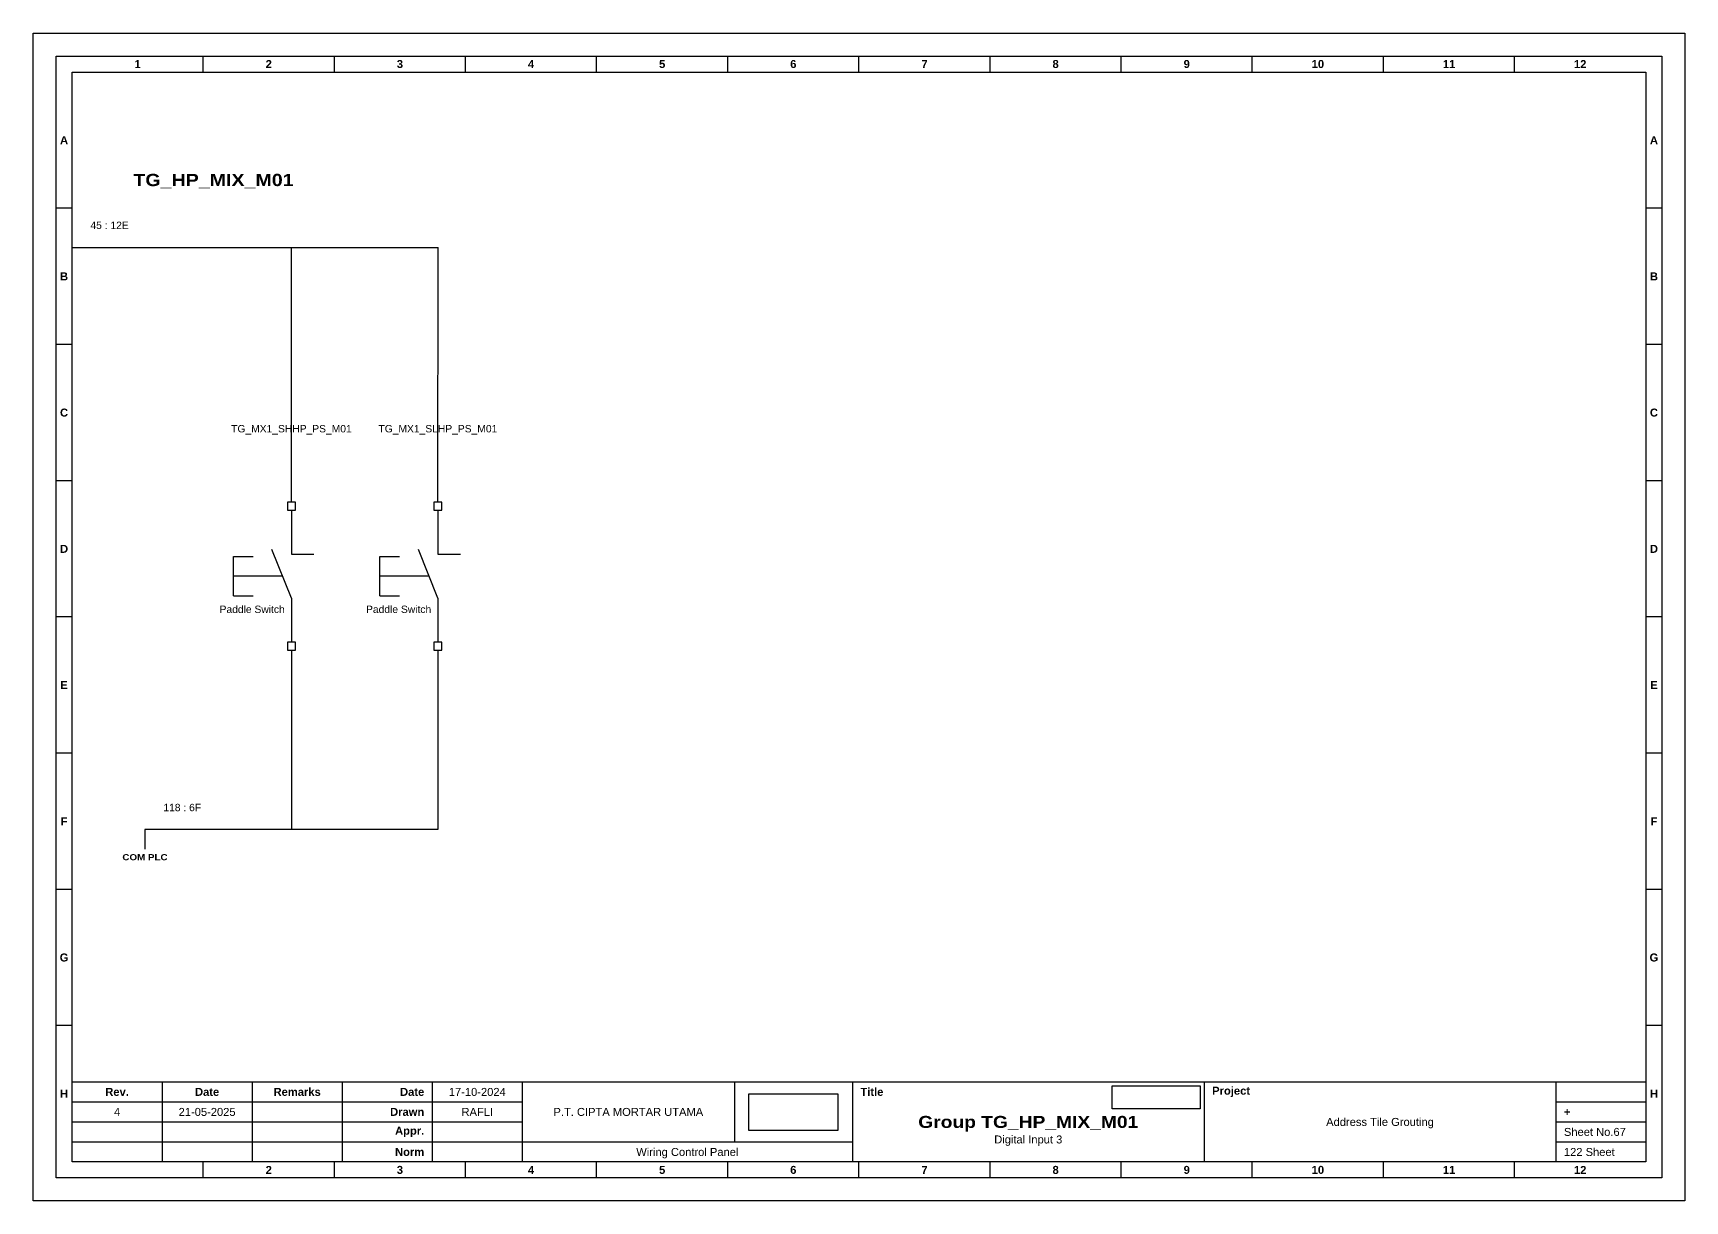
# Model space of a CAD drawing. Header units: centimetres. Extents: x 2030 to 3543, y 1923 to 3402.
# Drawn here: x 2962.2 to 3231.5, y 2639.6 to 2830.1 of the extents above; entities that cross this region are included whole.
import ezdxf
from ezdxf.enums import TextEntityAlignment as Align

# ---------------------------------------------------------------- set-up
doc = ezdxf.new("R2010")
doc.units = ezdxf.units.CM
doc.header["$MEASUREMENT"] = 0
doc.styles.add('Bold', font='ariblk.ttf', dxfattribs={"height": 25.4})
doc.styles.get("Standard").update_dxf_attribs({"font": 'arial.ttf'})
picture_1 = doc.add_image_def('image1.png', size_in_pixel=(2048, 847))
picture_2 = doc.add_image_def('image2.png', size_in_pixel=(2092, 542))

# ---------------------------------------------------------------- blocks, each defined once
blk = doc.blocks.new('KOP MU PROJECT')
at = {"color": 6, "ltscale": 50}
for p, q in [((27.74, 184.05), (27.74, 186.66)), ((49.13, 184.05), (49.13, 186.66)), ((70.51, 184.05), (70.51, 186.66)), ((91.89, 184.05), (91.89, 186.66)), ((113.27, 184.05), (113.27, 186.66)), ((134.66, 184.05), (134.66, 186.66)), ((156.04, 184.05), (156.04, 186.66)), ((177.42, 184.05), (177.42, 186.66)), ((198.8, 184.05), (198.8, 186.66)), ((220.19, 184.05), (220.19, 186.66)), ((241.57, 184.05), (241.57, 186.66)), ((6.36, 161.84), (3.75, 161.84)), ((265.59, 161.84), (262.98, 161.84)), ((6.36, 139.63), (3.75, 139.63)), ((265.59, 139.63), (262.98, 139.63)), ((6.36, 117.42), (3.75, 117.42)), ((265.59, 117.42), (262.98, 117.42)), ((6.36, 95.22), (3.75, 95.22)), ((265.59, 95.22), (262.98, 95.22)), ((6.36, 73.01), (3.75, 73.01)), ((265.59, 73.01), (262.98, 73.01)), ((6.36, 50.8), (3.75, 50.8)), ((265.59, 50.8), (262.98, 50.8)), ((6.36, 28.59), (3.75, 28.59)), ((265.59, 28.59), (262.98, 28.59)), ((27.74, 3.75), (27.74, 6.36)), ((49.13, 3.75), (49.13, 6.36)), ((70.51, 3.75), (70.51, 6.36)), ((91.89, 3.75), (91.89, 6.36)), ((113.27, 3.75), (113.27, 6.36)), ((134.66, 3.75), (134.66, 6.36)), ((156.04, 3.75), (156.04, 6.36)), ((177.42, 3.75), (177.42, 6.36)), ((198.8, 3.75), (198.8, 6.36)), ((220.19, 3.75), (220.19, 6.36)), ((241.57, 3.75), (241.57, 6.36))]:
    blk.add_line(p, q, dxfattribs=at)
at = {"ltscale": 50}
for p, q in [((6.36, 19.41), (262.98, 19.41)), ((21.04, 19.41), (21.04, 6.36)), ((35.72, 19.41), (35.72, 6.36)), ((50.41, 19.41), (50.41, 6.36)), ((65.09, 19.41), (65.09, 6.36)), ((79.77, 19.41), (79.77, 6.36)), ((114.35, 19.41), (114.35, 9.62)), ((133.6, 19.41), (133.6, 6.36)), ((190.95, 19.41), (190.95, 6.36)), ((248.3, 19.41), (248.3, 6.36)), ((6.36, 16.15), (79.77, 16.15)), ((248.3, 16.15), (262.98, 16.15)), ((6.36, 12.89), (79.77, 12.89)), ((248.3, 12.89), (262.98, 12.89)), ((6.36, 9.62), (133.6, 9.62)), ((248.3, 9.62), (262.98, 9.62))]:
    blk.add_line(p, q, dxfattribs=at)
at = {"color": 1, "ltscale": 50}
blk.add_lwpolyline([(269.34, 0), (0, 0), (0, 190.41), (269.34, 190.41)], close=True, dxfattribs=at)
at = {"color": 6, "ltscale": 50}
for points in [[(265.59, 3.75), (3.75, 3.75), (3.75, 186.66), (265.59, 186.66)], [(262.98, 6.36), (6.36, 6.36), (6.36, 184.05), (262.98, 184.05)]]:
    blk.add_lwpolyline(points, close=True, dxfattribs=at)
at = {"ltscale": 50, "char_height": 1.305, "attachment_point": 4}
for s, width, heights, insert in [('\\pxqc;{\\fArial|b1|i0|c0|p34;1}', 21.3825, [2.51], (6.36, 185.36)), ('\\pxqc;{\\fArial|b1|i0|c0|p34;2}', 21.3825, [2.51], (27.74, 185.36)), ('\\pxqc;{\\fArial|b1|i0|c0|p34;3}', 21.3825, [2.51], (49.13, 185.36)), ('\\pxqc;{\\fArial|b1|i0|c0|p34;4}', 21.3825, [2.51], (70.51, 185.36)), ('\\pxqc;{\\fArial|b1|i0|c0|p34;5}', 21.3825, [2.51], (91.89, 185.36)), ('\\pxqc;{\\fArial|b1|i0|c0|p34;6}', 21.3825, [2.51], (113.27, 185.36)), ('\\pxqc;{\\fArial|b1|i0|c0|p34;7}', 21.3825, [2.51], (134.66, 185.36)), ('\\pxqc;{\\fArial|b1|i0|c0|p34;8}', 21.3825, [2.51], (156.04, 185.36)), ('\\pxqc;{\\fArial|b1|i0|c0|p34;9}', 21.3825, [2.51], (177.42, 185.36)), ('\\pxqc;{\\fArial|b1|i0|c0|p34;10}', 21.3825, [2.51], (198.8, 185.36)), ('\\pxqc;{\\fArial|b1|i0|c0|p34;11}', 21.3825, [2.51], (220.19, 185.36)), ('\\pxqc;{\\fArial|b1|i0|c0|p34;12}', 21.3825, [2.51], (241.57, 185.36)), ('\\pxqc;{\\fArial|b1|i0|c0|p34;A}', 2.61, [2.51], (3.75, 172.95)), ('\\pxqc;{\\fArial|b1|i0|c0|p34;A}', 2.61, [2.51], (262.98, 172.95)), ('\\pxqc;{\\fArial|b1|i0|c0|p34;B}', 2.61, [2.51], (3.75, 150.74)), ('\\pxqc;{\\fArial|b1|i0|c0|p34;B}', 2.61, [2.51], (262.98, 150.74)), ('\\pxqc;{\\fArial|b1|i0|c0|p34;C}', 2.61, [2.51], (3.75, 128.53)), ('\\pxqc;{\\fArial|b1|i0|c0|p34;C}', 2.61, [2.51], (262.98, 128.53)), ('\\pxqc;{\\fArial|b1|i0|c0|p34;D}', 2.61, [2.51], (3.75, 106.32)), ('\\pxqc;{\\fArial|b1|i0|c0|p34;D}', 2.61, [2.51], (262.98, 106.32)), ('\\pxqc;{\\fArial|b1|i0|c0|p34;E}', 2.61, [2.51], (3.75, 84.11)), ('\\pxqc;{\\fArial|b1|i0|c0|p34;E}', 2.61, [2.51], (262.98, 84.11)), ('\\pxqc;{\\fArial|b1|i0|c0|p34;F}', 2.61, [2.51], (3.75, 61.9)), ('\\pxqc;{\\fArial|b1|i0|c0|p34;F}', 2.61, [2.51], (262.98, 61.9)), ('\\pxqc;{\\fArial|b1|i0|c0|p34;G}', 2.61, [2.51], (3.75, 39.69)), ('\\pxqc;{\\fArial|b1|i0|c0|p34;G}', 2.61, [2.51], (262.98, 39.69)), ('\\pxqc;{\\fArial|b1|i0|c0|p34;H}', 2.61, [2.51], (3.75, 17.47)), ('\\pxqc;{\\fArial|b1|i0|c0|p34;Rev.}', 14.6811, [2.88], (6.36, 17.78)), ('\\pxqc;{\\fArial|b1|i0|c0|p34;Date}', 14.6811, [2.88], (21.04, 17.78)), ('\\pxqc;{\\fArial|b1|i0|c0|p34;Remarks}', 14.6811, [2.88], (35.72, 17.78)), ('\\pxqr;{\\fArial|b1|i0|c0|p34;Date}', 13.3761, [2.88], (50.41, 17.78)), ('\\pxql;{\\fArial|b1|i0|c0|p34;Title}', 50.2419, [2.88], (134.9, 17.78)), ('\\pxql;{\\fArial|b1|i0|c0|p34;Project}', 50.2419, [2.88], (192.25, 17.78)), ('\\pxqc;{\\fArial|b1|i0|c0|p34;H}', 2.61, [2.51], (262.98, 17.47)), ('\\pxqr;{\\fArial|b1|i0|c0|p34;Drawn}', 13.3761, [2.88], (50.41, 14.52)), ('\\pxql;{\\fArial|b1|i0|c0|p34;+}', 14.6811, [2.88], (249.61, 14.52)), ('\\pxqr;{\\fArial|b1|i0|c0|p34;Appr.}', 13.3761, [2.88], (50.41, 11.26)), ('\\pxqr;{\\fArial|b1|i0|c0|p34;Norm}', 13.3761, [2.88], (50.41, 7.99)), ('\\pxqc;{\\fArial|b1|i0|c0|p34;2}', 21.3825, [2.51], (27.74, 5.06)), ('\\pxqc;{\\fArial|b1|i0|c0|p34;3}', 21.3825, [2.51], (49.13, 5.06)), ('\\pxqc;{\\fArial|b1|i0|c0|p34;4}', 21.3825, [2.51], (70.51, 5.06)), ('\\pxqc;{\\fArial|b1|i0|c0|p34;5}', 21.3825, [2.51], (91.89, 5.06)), ('\\pxqc;{\\fArial|b1|i0|c0|p34;6}', 21.3825, [2.51], (113.27, 5.06)), ('\\pxqc;{\\fArial|b1|i0|c0|p34;7}', 21.3825, [2.51], (134.66, 5.06)), ('\\pxqc;{\\fArial|b1|i0|c0|p34;8}', 21.3825, [2.51], (156.04, 5.06)), ('\\pxqc;{\\fArial|b1|i0|c0|p34;9}', 21.3825, [2.51], (177.42, 5.06)), ('\\pxqc;{\\fArial|b1|i0|c0|p34;10}', 21.3825, [2.51], (198.8, 5.06)), ('\\pxqc;{\\fArial|b1|i0|c0|p34;11}', 21.3825, [2.51], (220.19, 5.06)), ('\\pxqc;{\\fArial|b1|i0|c0|p34;12}', 21.3825, [2.51], (241.57, 5.06))]:
    blk.add_mtext_dynamic_manual_height_columns(s, width=width, gutter_width=0.0326, heights=heights, dxfattribs=dict(at, insert=insert))
at = {"ltscale": 50}
for tag, p in [('DATECREATED', (72.43, 17.78)), ('REV', (13.7, 14.52)), ('REVDATE', (28.38, 14.52)), ('REMARKS', (43.06, 14.52)), ('DRAWN', (72.43, 14.52)), ('COMPANY', (97.06, 14.52)), ('PROJECT', (219.62, 12.89)), ('APPR', (72.43, 11.26)), ('NORM', (72.43, 7.99)), ('DRAWINGCATEGORY', (106.68, 7.99)), ('DESCRIPTION', (162.27, 10.03))]:
    blk.add_attdef(tag, text='', height=1.3, dxfattribs=at).set_placement(p, align=Align.MIDDLE_CENTER)
at = {"ltscale": 50, "style": 'Bold'}
blk.add_attdef('TITLE', text='', height=1.96, dxfattribs=at).set_placement((162.27, 12.89), align=Align.MIDDLE_CENTER)
at = {"ltscale": 50}
for tag, p in [('SHEETNUMBER', (249.61, 11.26)), ('TOTALSHEET', (249.61, 7.99))]:
    blk.add_attdef(tag, text='', height=1.3, dxfattribs=at).set_placement(p, align=Align.MIDDLE_LEFT)
image = blk.add_image(picture_1, insert=(116.72, 11.48), size_in_units=(14.5, 6), dxfattribs=at)
image.dxf.flags = 15
image = blk.add_image(picture_2, insert=(175.94, 15.04), size_in_units=(14.36, 3.72), dxfattribs=at)
image.dxf.flags = 15

msp = doc.modelspace()

# ---------------------------------------------------------------- linework, layer by layer
at = {"color": 146, "ltscale": 50, "true_color": 0x105689}
for p, q in [((2968.53, 2795.1), (2992.41, 2795.1)), ((2992.41, 2795.1), (3016.29, 2795.1)), ((3004.3, 2753.55), (3004.3, 2795.1)), ((3016.29, 2795.1), (3028.23, 2795.1)), ((3028.18, 2753.55), (3028.23, 2795.1)), ((3004.3, 2729.45), (3004.3, 2700.19)), ((3028.18, 2729.45), (3028.18, 2700.19)), ((3028.18, 2700.19), (2980.42, 2700.19)), ((2980.42, 2700.19), (2980.42, 2696.99))]:
    msp.add_line(p, q, dxfattribs=at)
at = {"ltscale": 50}
for p, q in [((3004.3, 2752.27), (3004.3, 2745.09)), ((3028.18, 2752.27), (3028.18, 2745.09)), ((3004.3, 2737.91), (3004.3, 2730.73)), ((3028.18, 2737.91), (3028.18, 2730.73))]:
    msp.add_line(p, q, dxfattribs=at)
at = {"ltscale": 500}
for p, q in [((2994.86, 2738.3), (2994.86, 2744.7)), ((2994.86, 2744.7), (2998.06, 2744.7)), ((3004.3, 2737.91), (3001.13, 2745.84)), ((3004.3, 2745.09), (3007.97, 2745.09)), ((3018.74, 2738.3), (3018.74, 2744.7)), ((3018.74, 2744.7), (3021.94, 2744.7)), ((3028.18, 2737.91), (3025.01, 2745.84)), ((3028.18, 2745.09), (3031.85, 2745.09)), ((3002.86, 2741.5), (2994.86, 2741.5)), ((3026.74, 2741.5), (3018.74, 2741.5)), ((2994.86, 2738.3), (2998.06, 2738.3)), ((3018.74, 2738.3), (3021.94, 2738.3))]:
    msp.add_line(p, q, dxfattribs=at)
for points in [[(3003.66, 2752.27), (3004.94, 2752.27), (3004.94, 2753.55), (3003.66, 2753.55)], [(3027.54, 2752.27), (3028.82, 2752.27), (3028.82, 2753.55), (3027.54, 2753.55)], [(3003.66, 2729.45), (3004.94, 2729.45), (3004.94, 2730.73), (3003.66, 2730.73)], [(3027.54, 2729.45), (3028.82, 2729.45), (3028.82, 2730.73), (3027.54, 2730.73)]]:
    msp.add_lwpolyline(points, close=True, dxfattribs=at)

# ---------------------------------------------------------------- block references
msp.add_blockref('KOP MU PROJECT', (2962.17, 2639.64)).add_auto_attribs({'DESCRIPTION': 'Digital Input 3', 'TITLE': 'Group TG_HP_MIX_M01', 'PROJECT': 'Address Tile Grouting', 'COMPANY': 'P.T. CIPTA MORTAR UTAMA', 'DRAWINGCATEGORY': 'Wiring Control Panel', 'DRAWN': 'RAFLI', 'DATECREATED': '17-10-2024', 'REVDATE': '21-05-2025', 'REV': '4', 'SHEETNUMBER': 'Sheet No.67', 'TOTALSHEET': '122 Sheet'})

# ---------------------------------------------------------------- texts
at = {"ltscale": 500, "style": 'Bold'}
msp.add_text('TG_HP_MIX_M01', height=2, dxfattribs=at).set_placement((2978.53, 2805.1))
at = {"ltscale": 500}
for s, p in [('45 : 12E', (2971.53, 2799.31)), ('118 : 6F', (2983.42, 2704.39))]:
    msp.add_text(s, height=1.2, dxfattribs=at).set_placement(p, align=Align.TOP_LEFT)
at = {"ltscale": 50}
for s, p in [('TG_MX1_SHHP_PS_M01', (3004.3, 2765.55)), ('TG_MX1_SLHP_PS_M01', (3028.18, 2765.55))]:
    msp.add_text(s, height=1.2, dxfattribs=at).set_placement(p, align=Align.MIDDLE_CENTER)
for p in [(3003.21, 2735.15), (3027.09, 2735.15)]:
    msp.add_text('Paddle Switch', height=1.2, dxfattribs=at).set_placement(p, align=Align.BOTTOM_RIGHT)
at = {"ltscale": 50, "style": 'Bold'}
msp.add_text('COM PLC', height=1, dxfattribs=at).set_placement((2980.42, 2696.19), align=Align.TOP_CENTER)

doc.saveas('drawing.dxf')
